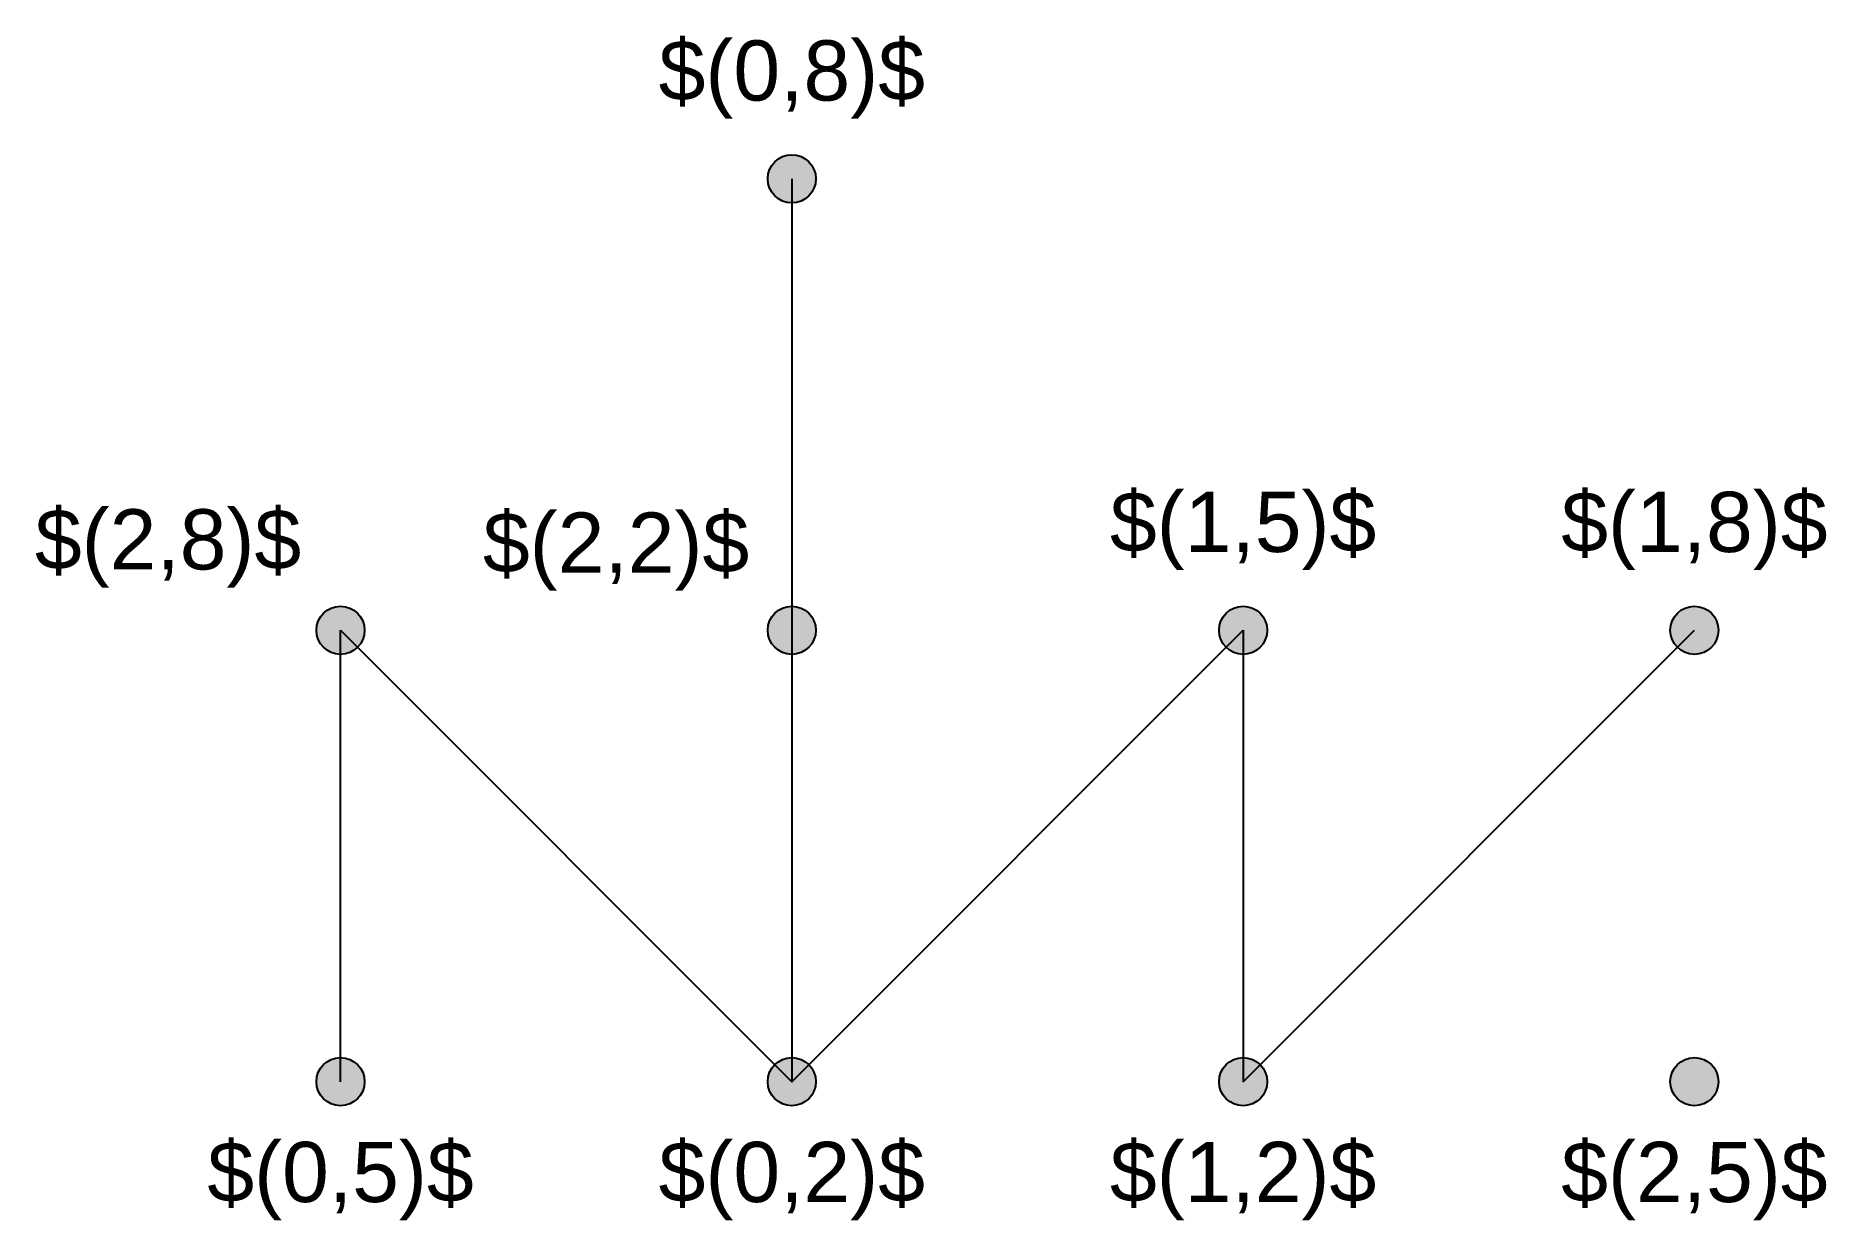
# Model space of a CAD drawing. Header units: inches. Extents: x 149 to 744, y 204 to 598.
import ezdxf
from ezdxf.enums import TextEntityAlignment as Align

# ---------------------------------------------------------------- set-up
doc = ezdxf.new("R2010")
doc.units = ezdxf.units.IN
doc.header["$MEASUREMENT"] = 0
doc.styles.get("Standard").update_dxf_attribs({"font": 'arial.ttf'})

msp = doc.modelspace()

# ---------------------------------------------------------------- hatches: boundary and pattern name
h = msp.add_hatch(color=255)
edge = h.paths.add_edge_path()
edge.add_arc((400, 550), 8, 0, 360)
h = msp.add_hatch(color=255)
edge = h.paths.add_edge_path()
edge.add_arc((250, 400), 8, 0, 360)
h = msp.add_hatch(color=255)
edge = h.paths.add_edge_path()
edge.add_arc((400, 400), 8, 0, 360)
h = msp.add_hatch(color=255)
edge = h.paths.add_edge_path()
edge.add_arc((550, 400), 8, 0, 360)
h = msp.add_hatch(color=255)
edge = h.paths.add_edge_path()
edge.add_arc((700, 400), 8, 0, 360)
h = msp.add_hatch(color=255)
edge = h.paths.add_edge_path()
edge.add_arc((250, 250), 8, 0, 360)
h = msp.add_hatch(color=255)
edge = h.paths.add_edge_path()
edge.add_arc((400, 250), 8, 0, 360)
h = msp.add_hatch(color=255)
edge = h.paths.add_edge_path()
edge.add_arc((550, 250), 8, 0, 360)
h = msp.add_hatch(color=255)
edge = h.paths.add_edge_path()
edge.add_arc((700, 250), 8, 0, 360)

# ---------------------------------------------------------------- linework, layer by layer
for p, q in [((400, 550), (400, 400)), ((250, 250), (250, 400)), ((250, 400), (400, 250)), ((400, 400), (400, 250)), ((400, 250), (550, 400)), ((550, 400), (550, 250)), ((550, 250), (700, 400))]:
    msp.add_line(p, q)
for centre in [(400, 550), (250, 400), (400, 400), (550, 400), (700, 400), (250, 250), (400, 250), (550, 250), (700, 250)]:
    msp.add_circle(centre, 8)

# ---------------------------------------------------------------- texts
for s, p in [('$(0,8)$', (400, 570)), ('$(1,5)$', (550, 420)), ('$(1,8)$', (700, 420))]:
    msp.add_text(s, height=20).set_placement(p, align=Align.BOTTOM_CENTER)
for s, p in [('$(2,8)$', (236.94, 414.2)), ('$(2,2)$', (385.85, 413.12))]:
    msp.add_text(s, height=20).set_placement(p, align=Align.BOTTOM_RIGHT)
for s, p in [('$(0,5)$', (250, 230)), ('$(0,2)$', (400, 230)), ('$(1,2)$', (550, 230)), ('$(2,5)$', (700, 230))]:
    msp.add_text(s, height=20).set_placement(p, align=Align.TOP_CENTER)

doc.saveas('drawing.dxf')
